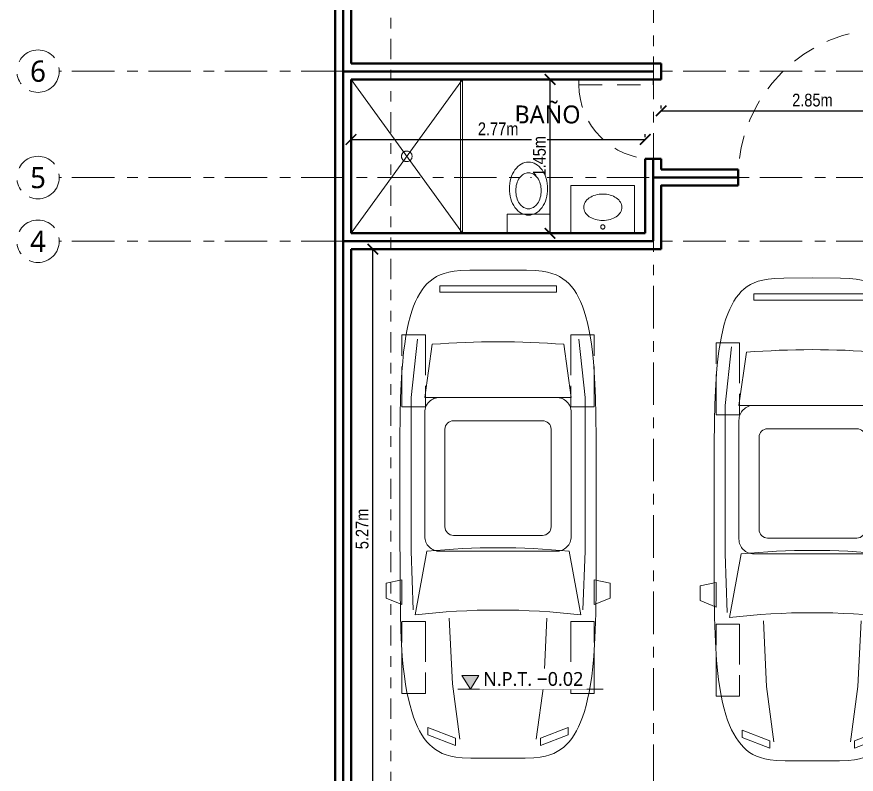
# Model space of a CAD drawing. Header units: metres. Extents: x 28.9 to 123.7, y -14.9 to 27.3.
# Drawn here: x 28.86 to 36.77, y 0.2 to 7.34 of the extents above; entities that cross this region are included whole.
import ezdxf
from ezdxf.enums import TextEntityAlignment as Align

# ---------------------------------------------------------------- set-up
doc = ezdxf.new("R2010")
doc.units = ezdxf.units.M
for name, pattern in [('DASHED', [1.524, 1.27, -0.254]), ('EJE', [0.6, 0.4, -0.08, 0, -0.12]), ('PHANTOM', [6.35, 3.175, -0.635, 0.635, -0.635, 0.635, -0.635]), ('VACIO', [0.36, 0.22, -0.14])]:
    doc.linetypes.add(name, pattern=pattern)
for name, color, linetype, lineweight in [('001_Muros', 7, 'Continuous', 40), ('002_EjesVerticales', 8, 'EJE', 9), ('006_Mobiliario', 6, 'Continuous', 18), ('007_Textos', 7, 'Continuous', 18), ('008_Cotas', 8, 'Continuous', 13), ('011_Puertas', 7, 'VACIO', 18), ('016_Niveles', 7, 'Continuous', 18), ('017_LineaDeCorte', 1, 'Continuous', 30)]:
    doc.layers.add(name, color=color, linetype=linetype, lineweight=lineweight)
doc.styles.add('OpenSans', font='OpenSans-Regular.ttf')
doc.styles.add('OpenSansCondensed-Light', font='OpenSansCondensed-Light.ttf')
doc.dimstyles.new('EZDXF', dxfattribs={"dimtxt": 0.25, "dimasz": 0.175, "dimexe": 0.375, "dimexo": 0.125, "dimgap": 0.1, "dimtad": 1, "dimzin": 4, "dimtxsty": 'OpenSansCondensed-Light', "dimblk": 'ARCHTICK', "dimcen": 2.5, "dimazin": 1, "dimtfac": 0.5, "dimtmove": 2, "dimatfit": 3})

# ---------------------------------------------------------------- blocks, each defined once
blk = doc.blocks.new('EJE')
at = {"color": 0}
blk.add_circle((0, 0), 0.2, dxfattribs=at)
at = {"color": 0, "style": 'OpenSans'}
blk.add_attdef('EJE', text='', height=0.2, dxfattribs=at).set_placement((0, 0), align=Align.MIDDLE_CENTER)
blk = doc.blocks.new('MOB_AUTO_185x460')
at = {"color": 0}
for points in [[(0.925, 0), (0.924, 0.7067), (0.9215, 0.932), (0.9176, 1.0951), (0.9124, 1.2271), (0.906, 1.3394), (0.8983, 1.4379), (0.8895, 1.5257), (0.8795, 1.6049), (0.8683, 1.6771), (0.856, 1.7431), (0.8426, 1.8037), (0.828, 1.8596), (0.8123, 1.9111), (0.7955, 1.9585), (0.7775, 2.0023), (0.7583, 2.0425), (0.7378, 2.0794), (0.7159, 2.1131), (0.6926, 2.1437), (0.6676, 2.1714), (0.6408, 2.1962), (0.6119, 2.2183), (0.5806, 2.2376), (0.5463, 2.2543), (0.5081, 2.2683), (0.4649, 2.2798), (0.4145, 2.2886), (0.3525, 2.295), (0.2672, 2.2987), (0, 2.3), (-0.2672, 2.2987), (-0.3525, 2.295), (-0.4145, 2.2886), (-0.4649, 2.2798), (-0.5081, 2.2683), (-0.5463, 2.2543), (-0.5806, 2.2376), (-0.6119, 2.2183), (-0.6408, 2.1962), (-0.6676, 2.1714), (-0.6926, 2.1437), (-0.7159, 2.1131), (-0.7378, 2.0794), (-0.7583, 2.0425), (-0.7775, 2.0023), (-0.7955, 1.9585), (-0.8123, 1.9111), (-0.828, 1.8596), (-0.8426, 1.8037), (-0.856, 1.7431), (-0.8683, 1.6771), (-0.8795, 1.6049), (-0.8895, 1.5257), (-0.8983, 1.4379), (-0.906, 1.3394), (-0.9124, 1.2271), (-0.9176, 1.0951), (-0.9215, 0.932), (-0.924, 0.7067), (-0.925, 0), (-0.9237, -0.7067), (-0.9205, -0.932), (-0.9157, -1.0951), (-0.9094, -1.2271), (-0.9018, -1.3394), (-0.8928, -1.4379), (-0.8825, -1.5257), (-0.871, -1.6049), (-0.8583, -1.6771), (-0.8445, -1.7431), (-0.8295, -1.8037), (-0.8135, -1.8596), (-0.7964, -1.9111), (-0.7782, -1.9585), (-0.759, -2.0023), (-0.7387, -2.0425), (-0.7172, -2.0794), (-0.6946, -2.1131), (-0.6707, -2.1437), (-0.6453, -2.1714), (-0.6184, -2.1962), (-0.5896, -2.2183), (-0.5586, -2.2376), (-0.5249, -2.2543), (-0.4877, -2.2683), (-0.4459, -2.2798), (-0.3972, -2.2886), (-0.3377, -2.295), (-0.2559, -2.2987), (0, -2.3), (0.2559, -2.2987), (0.3377, -2.295), (0.3972, -2.2886), (0.4459, -2.2798), (0.4877, -2.2683), (0.5249, -2.2543), (0.5586, -2.2376), (0.5896, -2.2183), (0.6184, -2.1962), (0.6453, -2.1714), (0.6707, -2.1437), (0.6946, -2.1131), (0.7172, -2.0794), (0.7387, -2.0425), (0.759, -2.0023), (0.7782, -1.9585), (0.7964, -1.9111), (0.8135, -1.8596), (0.8295, -1.8037), (0.8445, -1.7431), (0.8583, -1.6771), (0.871, -1.6049), (0.8825, -1.5257), (0.8928, -1.4379), (0.9018, -1.3394), (0.9094, -1.2271), (0.9157, -1.0951), (0.9205, -0.932), (0.9237, -0.7067)], [(-0.55, 2.09), (0.55, 2.09), (0.55, 2.15), (-0.55, 2.15)], [(-0.905, -0.85), (-1.055, -0.79), (-1.055, -0.65), (-0.905, -0.62)], [(0.905, -0.85), (1.055, -0.79), (1.055, -0.65), (0.905, -0.62)], [(-0.4, -2.18), (-0.66, -2.08), (-0.66, -2.01), (-0.4, -2.11)], [(0.4, -2.18), (0.66, -2.08), (0.66, -2.01), (0.4, -2.11)]]:
    blk.add_lwpolyline(points, close=True, dxfattribs=at)
at = {"color": 0, "linetype": 'DASHED', "ltscale": 0.3}
for points in [[(-0.685, 1.01), (-0.905, 1.01), (-0.905, 1.69), (-0.685, 1.69)], [(0.685, 1.01), (0.905, 1.01), (0.905, 1.69), (0.685, 1.69)], [(-0.685, -1.69), (-0.905, -1.69), (-0.905, -1.01), (-0.685, -1.01)], [(0.685, -1.69), (0.905, -1.69), (0.905, -1.01), (0.685, -1.01)]]:
    blk.add_lwpolyline(points, close=True, dxfattribs=at)
at = {"color": 0}
for points in [[(-0.8, -0.9), (-0.82, -0.35), (-0.82, 1.1), (-0.76, 1.65)], [(0.8, -0.9), (0.82, -0.35), (0.82, 1.1), (0.76, 1.65)], [(-0.46, -0.98), (-0.43, -1.6), (-0.36, -2.12)], [(0.46, -0.98), (0.43, -1.6), (0.36, -2.12)]]:
    blk.add_lwpolyline(points, dxfattribs=at)
for points in [[(-0.69, 1.1), (0.69, 1.1), (0.62, 1.6, 0.04), (-0.62, 1.6)], [(-0.55, -0.35), (0.55, -0.35, 0.414214), (0.69, -0.21), (0.69, 0.96, 0.414214), (0.55, 1.1), (-0.55, 1.1, 0.414214), (-0.69, 0.96), (-0.69, -0.21, 0.414214)], [(-0.42, -0.2), (0.42, -0.2, 0.414214), (0.5, -0.12), (0.5, 0.8, 0.414214), (0.42, 0.88), (-0.42, 0.88, 0.414214), (-0.5, 0.8), (-0.5, -0.12, 0.414214)], [(-0.78, -0.95, -0.06), (0.78, -0.95), (0.67, -0.35, 0.05), (-0.67, -0.35)]]:
    blk.add_lwpolyline(points, format="xyb", close=True, dxfattribs=at)
blk = doc.blocks.new('MOB_AUTO_185x455')
at = {"color": 0}
for points in [[(0.925, 0), (0.924, 0.699), (0.9215, 0.9219), (0.9176, 1.0832), (0.9124, 1.2138), (0.906, 1.3249), (0.8983, 1.4222), (0.8895, 1.5091), (0.8795, 1.5875), (0.8683, 1.6588), (0.856, 1.7241), (0.8426, 1.7841), (0.828, 1.8394), (0.8123, 1.8903), (0.7955, 1.9373), (0.7775, 1.9805), (0.7583, 2.0203), (0.7378, 2.0568), (0.7159, 2.0901), (0.6926, 2.1204), (0.6676, 2.1478), (0.6408, 2.1724), (0.6119, 2.1942), (0.5806, 2.2133), (0.5463, 2.2298), (0.5081, 2.2437), (0.4649, 2.255), (0.4145, 2.2638), (0.3525, 2.27), (0.2672, 2.2738), (0, 2.275), (-0.2672, 2.2738), (-0.3525, 2.27), (-0.4145, 2.2638), (-0.4649, 2.255), (-0.5081, 2.2437), (-0.5463, 2.2298), (-0.5806, 2.2133), (-0.6119, 2.1942), (-0.6408, 2.1724), (-0.6676, 2.1478), (-0.6926, 2.1204), (-0.7159, 2.0901), (-0.7378, 2.0568), (-0.7583, 2.0203), (-0.7775, 1.9805), (-0.7955, 1.9373), (-0.8123, 1.8903), (-0.828, 1.8394), (-0.8426, 1.7841), (-0.856, 1.7241), (-0.8683, 1.6588), (-0.8795, 1.5875), (-0.8895, 1.5091), (-0.8983, 1.4222), (-0.906, 1.3249), (-0.9124, 1.2138), (-0.9176, 1.0832), (-0.9215, 0.9219), (-0.924, 0.699), (-0.925, 0), (-0.9237, -0.699), (-0.9205, -0.9219), (-0.9157, -1.0832), (-0.9094, -1.2138), (-0.9018, -1.3249), (-0.8928, -1.4222), (-0.8825, -1.5091), (-0.871, -1.5875), (-0.8583, -1.6588), (-0.8445, -1.7241), (-0.8295, -1.7841), (-0.8135, -1.8394), (-0.7964, -1.8903), (-0.7782, -1.9373), (-0.759, -1.9805), (-0.7387, -2.0203), (-0.7172, -2.0568), (-0.6946, -2.0901), (-0.6707, -2.1204), (-0.6453, -2.1478), (-0.6184, -2.1724), (-0.5896, -2.1942), (-0.5586, -2.2133), (-0.5249, -2.2298), (-0.4877, -2.2437), (-0.4459, -2.255), (-0.3972, -2.2638), (-0.3377, -2.27), (-0.2559, -2.2738), (0, -2.275), (0.2559, -2.2738), (0.3377, -2.27), (0.3972, -2.2638), (0.4459, -2.255), (0.4877, -2.2437), (0.5249, -2.2298), (0.5586, -2.2133), (0.5896, -2.1942), (0.6184, -2.1724), (0.6453, -2.1478), (0.6707, -2.1204), (0.6946, -2.0901), (0.7172, -2.0568), (0.7387, -2.0203), (0.759, -1.9805), (0.7782, -1.9373), (0.7964, -1.8903), (0.8135, -1.8394), (0.8295, -1.7841), (0.8445, -1.7241), (0.8583, -1.6588), (0.871, -1.5875), (0.8825, -1.5091), (0.8928, -1.4222), (0.9018, -1.3249), (0.9094, -1.2138), (0.9157, -1.0832), (0.9205, -0.9219), (0.9237, -0.699)], [(-0.55, 2.065), (0.55, 2.065), (0.55, 2.125), (-0.55, 2.125)], [(-0.905, -0.825), (-1.055, -0.765), (-1.055, -0.625), (-0.905, -0.595)], [(0.905, -0.825), (1.055, -0.765), (1.055, -0.625), (0.905, -0.595)], [(-0.4, -2.155), (-0.66, -2.055), (-0.66, -1.985), (-0.4, -2.085)], [(0.4, -2.155), (0.66, -2.055), (0.66, -1.985), (0.4, -2.085)]]:
    blk.add_lwpolyline(points, close=True, dxfattribs=at)
at = {"color": 0, "linetype": 'DASHED', "ltscale": 0.3}
for points in [[(-0.685, 0.985), (-0.905, 0.985), (-0.905, 1.665), (-0.685, 1.665)], [(0.685, 0.985), (0.905, 0.985), (0.905, 1.665), (0.685, 1.665)], [(-0.685, -1.665), (-0.905, -1.665), (-0.905, -0.985), (-0.685, -0.985)], [(0.685, -1.665), (0.905, -1.665), (0.905, -0.985), (0.685, -0.985)]]:
    blk.add_lwpolyline(points, close=True, dxfattribs=at)
at = {"color": 0}
for points in [[(-0.8, -0.875), (-0.82, -0.325), (-0.82, 1.075), (-0.76, 1.625)], [(0.8, -0.875), (0.82, -0.325), (0.82, 1.075), (0.76, 1.625)], [(-0.46, -0.955), (-0.43, -1.575), (-0.36, -2.095)], [(0.46, -0.955), (0.43, -1.575), (0.36, -2.095)]]:
    blk.add_lwpolyline(points, dxfattribs=at)
for points in [[(-0.69, 1.075), (0.69, 1.075), (0.62, 1.575, 0.04), (-0.62, 1.575)], [(-0.55, -0.325), (0.55, -0.325, 0.414214), (0.69, -0.185), (0.69, 0.935, 0.414214), (0.55, 1.075), (-0.55, 1.075, 0.414214), (-0.69, 0.935), (-0.69, -0.185, 0.414214)], [(-0.42, -0.175), (0.42, -0.175, 0.414214), (0.5, -0.095), (0.5, 0.775, 0.414214), (0.42, 0.855), (-0.42, 0.855, 0.414214), (-0.5, 0.775), (-0.5, -0.095, 0.414214)], [(-0.78, -0.925, -0.06), (0.78, -0.925), (0.67, -0.325, 0.05), (-0.67, -0.325)]]:
    blk.add_lwpolyline(points, format="xyb", close=True, dxfattribs=at)
blk = doc.blocks.new('_ARCHTICK')
at = {"color": 0, "linetype": 'ByBlock', "const_width": 0.15}
blk.add_lwpolyline([(-0.5, -0.5), (0.5, 0.5)], dxfattribs=at)
blk = doc.blocks.new('*D168')
at = {"color": 0, "transparency": 16777216}
for p, q in [((32.195, 5.146), (32.165, 5.146)), ((32.215, -0.125), (32.215, 5.146)), ((32.195, -0.125), (32.165, -0.125))]:
    blk.add_line(p, q, dxfattribs=at)
at = {"layer": 'Defpoints', "transparency": 16777216}
for p in [(32.215, 5.146), (32.215, -0.125), (32.215, -0.125)]:
    blk.add_point(p, dxfattribs=at)
at = {"layer": '008_Cotas', "color": 0, "transparency": 16777216, "xscale": 0.1, "yscale": 0.1}
for p, rotation in [((32.215, 5.146), 90), ((32.215, -0.125), 270)]:
    blk.add_blockref('_ARCHTICK', p, dxfattribs=dict(at, rotation=rotation))
at = {"layer": '008_Cotas', "color": 0, "transparency": 16777216, "insert": (32.115, 2.5105), "char_height": 0.12, "attachment_point": 5, "rotation": 90, "style": 'OpenSansCondensed-Light', "bg_fill": 3, "box_fill_scale": 1.1, "bg_fill_color": 0, "bg_fill_transparency": 0}
blk.add_mtext('5.27m', dxfattribs=at)
blk = doc.blocks.new('*D116')
at = {"color": 0, "transparency": 16777216}
for p, q in [((32.01, 6.2), (32.01, 6.23)), ((32.01, 6.18), (34.782, 6.18)), ((34.782, 6.2), (34.782, 6.23))]:
    blk.add_line(p, q, dxfattribs=at)
at = {"layer": 'Defpoints', "transparency": 16777216}
for p in [(32.01, 6.18), (32.01, 6.18), (34.782, 6.18)]:
    blk.add_point(p, dxfattribs=at)
at = {"layer": '008_Cotas', "color": 0, "transparency": 16777216, "xscale": 0.1, "yscale": 0.1, "rotation": 180}
blk.add_blockref('_ARCHTICK', (32.01, 6.18), dxfattribs=at)
at = {"layer": '008_Cotas', "color": 0, "transparency": 16777216, "xscale": 0.1, "yscale": 0.1}
blk.add_blockref('_ARCHTICK', (34.782, 6.18), dxfattribs=at)
at = {"layer": '008_Cotas', "color": 0, "transparency": 16777216, "insert": (33.396, 6.28), "char_height": 0.12, "attachment_point": 5, "style": 'OpenSansCondensed-Light', "bg_fill": 3, "box_fill_scale": 1.1, "bg_fill_color": 0, "bg_fill_transparency": 0}
blk.add_mtext('2.77m', dxfattribs=at)
blk = doc.blocks.new('*D117')
at = {"color": 0, "transparency": 16777216}
for p, q in [((33.865, 6.746), (33.835, 6.746)), ((33.885, 5.296), (33.885, 6.746)), ((33.865, 5.296), (33.835, 5.296))]:
    blk.add_line(p, q, dxfattribs=at)
at = {"layer": 'Defpoints', "transparency": 16777216}
for p in [(33.885, 6.746), (33.885, 5.296), (33.885, 5.296)]:
    blk.add_point(p, dxfattribs=at)
at = {"layer": '008_Cotas', "color": 0, "transparency": 16777216, "xscale": 0.1, "yscale": 0.1}
for p, rotation in [((33.885, 6.746), 90), ((33.885, 5.296), 270)]:
    blk.add_blockref('_ARCHTICK', p, dxfattribs=dict(at, rotation=rotation))
at = {"layer": '008_Cotas', "color": 0, "transparency": 16777216, "insert": (33.785, 6.021), "char_height": 0.12, "attachment_point": 5, "rotation": 90, "style": 'OpenSansCondensed-Light', "bg_fill": 3, "box_fill_scale": 1.1, "bg_fill_color": 0, "bg_fill_transparency": 0}
blk.add_mtext('1.45m', dxfattribs=at)
blk = doc.blocks.new('*D118')
at = {"color": 0, "transparency": 16777216}
for p, q in [((34.932, 6.47), (34.932, 6.5)), ((37.782, 6.47), (37.782, 6.5)), ((34.932, 6.45), (37.782, 6.45))]:
    blk.add_line(p, q, dxfattribs=at)
at = {"layer": 'Defpoints', "transparency": 16777216}
for p in [(34.932, 6.45), (34.932, 6.45), (37.782, 6.45)]:
    blk.add_point(p, dxfattribs=at)
at = {"layer": '008_Cotas', "color": 0, "transparency": 16777216, "xscale": 0.1, "yscale": 0.1, "rotation": 180}
blk.add_blockref('_ARCHTICK', (34.932, 6.45), dxfattribs=at)
at = {"layer": '008_Cotas', "color": 0, "transparency": 16777216, "xscale": 0.1, "yscale": 0.1}
blk.add_blockref('_ARCHTICK', (37.782, 6.45), dxfattribs=at)
at = {"layer": '008_Cotas', "color": 0, "transparency": 16777216, "insert": (36.357, 6.55), "char_height": 0.12, "attachment_point": 5, "style": 'OpenSansCondensed-Light', "bg_fill": 3, "box_fill_scale": 1.1, "bg_fill_color": 0, "bg_fill_transparency": 0}
blk.add_mtext('2.85m', dxfattribs=at)
blk = doc.blocks.new('MOB_LAVABO_60x45')
at = {"color": 0, "lineweight": -2}
for points in [[(0.3, -0.225), (0.3, 0.225), (-0.3, 0.225), (-0.3, -0.225)], [(0.02, 0.165), (0.0199, 0.163), (0.0196, 0.1611), (0.0191, 0.1592), (0.0185, 0.1573), (0.0176, 0.1556), (0.0166, 0.1539), (0.0155, 0.1523), (0.0141, 0.1509), (0.0127, 0.1495), (0.0111, 0.1484), (0.0094, 0.1474), (0.0077, 0.1465), (0.0058, 0.1459), (0.0039, 0.1454), (0.002, 0.1451), (0, 0.145), (-0.002, 0.1451), (-0.0039, 0.1454), (-0.0058, 0.1459), (-0.0077, 0.1465), (-0.0094, 0.1474), (-0.0111, 0.1484), (-0.0127, 0.1495), (-0.0141, 0.1509), (-0.0155, 0.1523), (-0.0166, 0.1539), (-0.0176, 0.1556), (-0.0185, 0.1573), (-0.0191, 0.1592), (-0.0196, 0.1611), (-0.0199, 0.163), (-0.02, 0.165), (-0.0199, 0.167), (-0.0196, 0.1689), (-0.0191, 0.1708), (-0.0185, 0.1727), (-0.0176, 0.1744), (-0.0166, 0.1761), (-0.0155, 0.1777), (-0.0141, 0.1791), (-0.0127, 0.1805), (-0.0111, 0.1816), (-0.0094, 0.1826), (-0.0077, 0.1835), (-0.0058, 0.1841), (-0.0039, 0.1846), (-0.002, 0.1849), (0, 0.185), (0.002, 0.1849), (0.0039, 0.1846), (0.0058, 0.1841), (0.0077, 0.1835), (0.0094, 0.1826), (0.0111, 0.1816), (0.0127, 0.1805), (0.0141, 0.1791), (0.0155, 0.1777), (0.0166, 0.1761), (0.0176, 0.1744), (0.0185, 0.1727), (0.0191, 0.1708), (0.0196, 0.1689), (0.0199, 0.167)], [(0.18, -0.02), (0.1791, -0.0323), (0.1765, -0.0444), (0.1722, -0.0563), (0.1663, -0.0678), (0.1587, -0.0789), (0.1497, -0.0894), (0.1391, -0.0993), (0.1273, -0.1084), (0.1142, -0.1166), (0.1, -0.1239), (0.0849, -0.1302), (0.0689, -0.1355), (0.0523, -0.1396), (0.0351, -0.1426), (0.0176, -0.1444), (0, -0.145), (-0.0176, -0.1444), (-0.0351, -0.1426), (-0.0523, -0.1396), (-0.0689, -0.1355), (-0.0849, -0.1302), (-0.1, -0.1239), (-0.1142, -0.1166), (-0.1273, -0.1084), (-0.1391, -0.0993), (-0.1497, -0.0894), (-0.1587, -0.0789), (-0.1663, -0.0678), (-0.1722, -0.0563), (-0.1765, -0.0444), (-0.1791, -0.0323), (-0.18, -0.02), (-0.1791, -0.0077), (-0.1765, 0.0044), (-0.1722, 0.0163), (-0.1663, 0.0278), (-0.1587, 0.0389), (-0.1497, 0.0494), (-0.1391, 0.0593), (-0.1273, 0.0684), (-0.1142, 0.0766), (-0.1, 0.0839), (-0.0849, 0.0902), (-0.0689, 0.0955), (-0.0523, 0.0996), (-0.0351, 0.1026), (-0.0176, 0.1044), (0, 0.105), (0.0176, 0.1044), (0.0351, 0.1026), (0.0523, 0.0996), (0.0689, 0.0955), (0.0849, 0.0902), (0.1, 0.0839), (0.1142, 0.0766), (0.1273, 0.0684), (0.1391, 0.0593), (0.1497, 0.0494), (0.1587, 0.0389), (0.1663, 0.0278), (0.1722, 0.0163), (0.1765, 0.0044), (0.1791, -0.0077)]]:
    blk.add_lwpolyline(points, close=True, dxfattribs=at)
blk = doc.blocks.new('MOB_WC_40x70')
at = {"color": 0, "lineweight": -2}
for points in [[(0.2, 0.17), (0.2, 0.35), (-0.2, 0.35), (-0.2, 0.17)], [(0.18, -0.07), (0.1791, -0.0945), (0.1765, -0.1188), (0.1722, -0.1426), (0.1663, -0.1657), (0.1587, -0.1878), (0.1497, -0.2089), (0.1391, -0.2286), (0.1273, -0.2468), (0.1142, -0.2633), (0.1, -0.2779), (0.0849, -0.2905), (0.0689, -0.301), (0.0523, -0.3092), (0.0351, -0.3152), (0.0176, -0.3188), (0, -0.32), (-0.0176, -0.3188), (-0.0351, -0.3152), (-0.0523, -0.3092), (-0.0689, -0.301), (-0.0849, -0.2905), (-0.1, -0.2779), (-0.1142, -0.2633), (-0.1273, -0.2468), (-0.1391, -0.2286), (-0.1497, -0.2089), (-0.1587, -0.1878), (-0.1663, -0.1657), (-0.1722, -0.1426), (-0.1765, -0.1188), (-0.1791, -0.0945), (-0.18, -0.07), (-0.1791, -0.0455), (-0.1765, -0.0212), (-0.1722, 0.0026), (-0.1663, 0.0257), (-0.1587, 0.0478), (-0.1497, 0.0689), (-0.1391, 0.0886), (-0.1273, 0.1068), (-0.1142, 0.1233), (-0.1, 0.1379), (-0.0849, 0.1505), (-0.0689, 0.161), (-0.0523, 0.1692), (-0.0351, 0.1752), (-0.0176, 0.1788), (0, 0.18), (0.0176, 0.1788), (0.0351, 0.1752), (0.0523, 0.1692), (0.0689, 0.161), (0.0849, 0.1505), (0.1, 0.1379), (0.1142, 0.1233), (0.1273, 0.1068), (0.1391, 0.0886), (0.1497, 0.0689), (0.1587, 0.0478), (0.1663, 0.0257), (0.1722, 0.0026), (0.1765, -0.0212), (0.1791, -0.0455)], [(0.12, -0.05), (0.1194, -0.0667), (0.1177, -0.0832), (0.1148, -0.0993), (0.1109, -0.1151), (0.1058, -0.1301), (0.0998, -0.1444), (0.0928, -0.1578), (0.0849, -0.1702), (0.0761, -0.1814), (0.0667, -0.1913), (0.0566, -0.1999), (0.0459, -0.2071), (0.0348, -0.2127), (0.0234, -0.2167), (0.0118, -0.2192), (0, -0.22), (-0.0118, -0.2192), (-0.0234, -0.2167), (-0.0348, -0.2127), (-0.0459, -0.2071), (-0.0566, -0.1999), (-0.0667, -0.1913), (-0.0761, -0.1814), (-0.0849, -0.1702), (-0.0928, -0.1578), (-0.0998, -0.1444), (-0.1058, -0.1301), (-0.1109, -0.1151), (-0.1148, -0.0993), (-0.1177, -0.0832), (-0.1194, -0.0667), (-0.12, -0.05), (-0.1194, -0.0333), (-0.1177, -0.0168), (-0.1148, -0.0007), (-0.1109, 0.0151), (-0.1058, 0.0301), (-0.0998, 0.0444), (-0.0928, 0.0578), (-0.0849, 0.0702), (-0.0761, 0.0814), (-0.0667, 0.0913), (-0.0566, 0.0999), (-0.0459, 0.1071), (-0.0348, 0.1127), (-0.0234, 0.1167), (-0.0118, 0.1192), (0, 0.12), (0.0118, 0.1192), (0.0234, 0.1167), (0.0348, 0.1127), (0.0459, 0.1071), (0.0566, 0.0999), (0.0667, 0.0913), (0.0761, 0.0814), (0.0849, 0.0702), (0.0928, 0.0578), (0.0998, 0.0444), (0.1058, 0.0301), (0.1109, 0.0151), (0.1148, -0.0007), (0.1177, -0.0168), (0.1194, -0.0333)]]:
    blk.add_lwpolyline(points, close=True, dxfattribs=at)
blk = doc.blocks.new('MOB_REGADERA_145x105')
for points in [[(0.725, -0.525), (0.725, 0.525), (-0.725, 0.525), (-0.725, -0.525)], [(0.05, 0), (0.0498, 0.0049), (0.049, 0.0098), (0.0478, 0.0145), (0.0462, 0.0191), (0.0441, 0.0236), (0.0416, 0.0278), (0.0387, 0.0317), (0.0354, 0.0354), (0.0317, 0.0387), (0.0278, 0.0416), (0.0236, 0.0441), (0.0191, 0.0462), (0.0145, 0.0478), (0.0098, 0.049), (0.0049, 0.0498), (0, 0.05), (-0.0049, 0.0498), (-0.0098, 0.049), (-0.0145, 0.0478), (-0.0191, 0.0462), (-0.0236, 0.0441), (-0.0278, 0.0416), (-0.0317, 0.0387), (-0.0354, 0.0354), (-0.0387, 0.0317), (-0.0416, 0.0278), (-0.0441, 0.0236), (-0.0462, 0.0191), (-0.0478, 0.0145), (-0.049, 0.0098), (-0.0498, 0.0049), (-0.05, 0), (-0.0498, -0.0049), (-0.049, -0.0098), (-0.0478, -0.0145), (-0.0462, -0.0191), (-0.0441, -0.0236), (-0.0416, -0.0278), (-0.0387, -0.0317), (-0.0354, -0.0354), (-0.0317, -0.0387), (-0.0278, -0.0416), (-0.0236, -0.0441), (-0.0191, -0.0462), (-0.0145, -0.0478), (-0.0098, -0.049), (-0.0049, -0.0498), (0, -0.05), (0.0049, -0.0498), (0.0098, -0.049), (0.0145, -0.0478), (0.0191, -0.0462), (0.0236, -0.0441), (0.0278, -0.0416), (0.0317, -0.0387), (0.0354, -0.0354), (0.0387, -0.0317), (0.0416, -0.0278), (0.0441, -0.0236), (0.0462, -0.0191), (0.0478, -0.0145), (0.049, -0.0098), (0.0498, -0.0049)], [(0.725, -0.525), (0.725, -0.505), (-0.725, -0.505), (-0.725, -0.525)]]:
    blk.add_lwpolyline(points, close=True)
for points in [[(-0.725, -0.525), (0.725, 0.525)], [(-0.725, 0.525), (0.725, -0.525)]]:
    blk.add_lwpolyline(points)

msp = doc.modelspace()

# ---------------------------------------------------------------- hatches: boundary and pattern name
at = {"layer": '016_Niveles'}
msp.add_hatch(color=256, dxfattribs=at).paths.add_polyline_path([(33.135, 1), (33.055, 1.13), (33.215, 1.13)])

# ---------------------------------------------------------------- linework, layer by layer
at = {"layer": '001_Muros'}
for p, q in [((31.8604, 24.3208), (31.8604, -0.2)), ((31.9354, 24.3208), (31.9354, -0.2)), ((32.0104, 24.3208), (32.0104, 6.8958)), ((32.0104, 6.8958), (34.932, 6.8958)), ((34.932, 6.8958), (34.932, 6.7458)), ((31.9354, 6.8208), (34.857, 6.8208)), ((32.0104, 6.7458), (34.932, 6.7458)), ((34.782, 5.996), (34.782, 5.2958)), ((34.857, 5.225), (34.857, 5.996)), ((34.932, 5.996), (34.932, 5.8958)), ((35.658, 5.8958), (35.658, 5.7458)), ((34.932, 5.7458), (34.932, 5.1458)), ((34.857, 5.2208), (31.9354, 5.2208)), ((34.782, 5.2958), (32.0104, 5.2958)), ((34.857, 5.225), (34.857, 5.225)), ((34.932, 5.1458), (32.0104, 5.1458))]:
    msp.add_line(p, q, dxfattribs=at)
for points in [[(32.0104, 6.7458), (32.0104, 5.2958)], [(34.782, 5.996), (34.932, 5.996)], [(34.932, 5.8958), (34.932, 5.8958), (35.658, 5.8958)], [(34.857, 5.8208), (34.857, 5.8208), (35.658, 5.8208)], [(34.932, 5.2208), (34.932, 5.7458), (35.658, 5.7458)], [(32.0104, 5.1458), (32.0104, -0.2)]]:
    msp.add_lwpolyline(points, dxfattribs=at)
at = {"layer": '002_EjesVerticales'}
for p, q in [((31.9354, -2.8), (31.9354, 26.921)), ((34.8604, -2.8), (34.8604, 26.921)), ((43.4604, 6.823), (29.2604, 6.823)), ((43.4604, 5.821), (29.2604, 5.821)), ((43.4604, 5.221), (29.2604, 5.221))]:
    msp.add_line(p, q, dxfattribs=at)
at = {"layer": '011_Puertas'}
msp.add_lwpolyline([(34.857, 6.696), (34.857, 6.746), (34.157, 6.746), (34.157, 6.696)], close=True, dxfattribs=at)
for centre, radius, start, end in [((37.058, 5.821), 1.4, 90, 180), ((34.857, 6.696), 0.7, 180, -90)]:
    msp.add_arc(centre, radius, start, end, dxfattribs=at)
at = {"layer": '016_Niveles'}
msp.add_line((33.015, 1), (34.385, 1), dxfattribs=at)
msp.add_lwpolyline([(33.135, 1), (33.055, 1.13), (33.215, 1.13)], close=True, dxfattribs=at)
at = {"layer": '017_LineaDeCorte', "linetype": 'PHANTOM', "lineweight": 18, "ltscale": 0.06}
msp.add_line((32.385, -1.35), (32.385, 25.05), dxfattribs=at)

# ---------------------------------------------------------------- block references
at = {"layer": '002_EjesVerticales'}
for p, values in [((29.0604, 6.823), {'EJE': '6'}), ((29.0604, 5.821), {'EJE': '5'}), ((29.0604, 5.221), {'EJE': '4'})]:
    msp.add_blockref('EJE', p, dxfattribs=at).add_auto_attribs(values)
at = {"layer": '006_Mobiliario', "rotation": 180}
msp.add_blockref('MOB_LAVABO_60x45', (34.382, 5.5208), dxfattribs=at)
at = {"layer": '006_Mobiliario'}
for name, p in [('MOB_AUTO_185x460', (33.395, 2.65)), ('MOB_AUTO_185x455', (36.355, 2.6))]:
    msp.add_blockref(name, p, dxfattribs=at)

# ---------------------------------------------------------------- texts
at = {"layer": '007_Textos', "insert": (33.55, 6.5), "char_height": 0.16882, "attachment_point": 1, "style": 'OpenSans'}
msp.add_mtext_dynamic_manual_height_columns('BAÑO', width=0.049638, gutter_width=0.8441, heights=[0], dxfattribs=at)

# ---------------------------------------------------------------- next in the draw order: texts
at = {"layer": '016_Niveles', "insert": (33.255, 1.03), "char_height": 0.13, "attachment_point": 7, "style": 'OpenSans', "bg_fill": 3, "box_fill_scale": 1.25, "bg_fill_color": 0, "bg_fill_transparency": 0}
msp.add_mtext('N.P.T. −0.02', dxfattribs=at)

# ---------------------------------------------------------------- next in the draw order: dimensions: what is measured, and where the dimension line sits
at = {"layer": '008_Cotas'}
dim = msp.add_linear_dim(base=(32.01, 6.18), p1=(32.01, 6.18), p2=(34.782, 6.18), dimstyle='EZDXF', override={"dimtxt": 0.12, "dimasz": 0.1, "dimexe": 0.05, "dimexo": 0.02, "dimgap": 0.04, "dimrnd": 0.001, "dimzin": 0, "dimdsep": 46, "dimpost": '<>m', "dimtix": 1, "dimtfill": 1}, dxfattribs=at)
dim.commit()
dim.dimension.update_dxf_attribs({"geometry": '*D116', "text_midpoint": (33.396, 6.28)})
dim = msp.add_linear_dim(base=(32.215, -0.125), p1=(32.215, -0.125), p2=(32.215, 5.146), angle=90, dimstyle='EZDXF', override={"dimtxt": 0.12, "dimasz": 0.1, "dimexe": 0.05, "dimexo": 0.02, "dimgap": 0.04, "dimdec": 2, "dimrnd": 0.001, "dimzin": 0, "dimdsep": 46, "dimpost": '<>m', "dimtix": 1, "dimtfill": 1}, dxfattribs=at)
dim.commit()
dim.dimension.update_dxf_attribs({"geometry": '*D168', "text_midpoint": (32.115, 2.5105)})

# ---------------------------------------------------------------- next in the draw order: block references
at = {"layer": '006_Mobiliario', "rotation": 90}
msp.add_blockref('MOB_REGADERA_145x105', (32.535, 6.021), dxfattribs=at)

# ---------------------------------------------------------------- next in the draw order: dimensions: what is measured, and where the dimension line sits
at = {"layer": '008_Cotas'}
dim = msp.add_linear_dim(base=(33.885, 5.296), p1=(33.885, 5.296), p2=(33.885, 6.746), angle=90, dimstyle='EZDXF', override={"dimtxt": 0.12, "dimasz": 0.1, "dimexe": 0.05, "dimexo": 0.02, "dimgap": 0.04, "dimrnd": 0.001, "dimzin": 0, "dimdsep": 46, "dimpost": '<>m', "dimtix": 1, "dimtfill": 1}, dxfattribs=at)
dim.commit()
dim.dimension.update_dxf_attribs({"geometry": '*D117', "text_midpoint": (33.785, 6.071)})
dim = msp.add_linear_dim(base=(34.932, 6.45), p1=(34.932, 6.45), p2=(37.782, 6.45), dimstyle='EZDXF', override={"dimtxt": 0.12, "dimasz": 0.1, "dimexe": 0.05, "dimexo": 0.02, "dimgap": 0.04, "dimrnd": 0.001, "dimzin": 0, "dimdsep": 46, "dimpost": '<>m', "dimtix": 1, "dimtfill": 1}, dxfattribs=at)
dim.commit()
dim.dimension.update_dxf_attribs({"geometry": '*D118', "text_midpoint": (36.357, 6.55)})

# ---------------------------------------------------------------- next in the draw order: block references
at = {"layer": '006_Mobiliario', "rotation": 180}
msp.add_blockref('MOB_WC_40x70', (33.682, 5.6469), dxfattribs=at)

doc.saveas('drawing.dxf')
